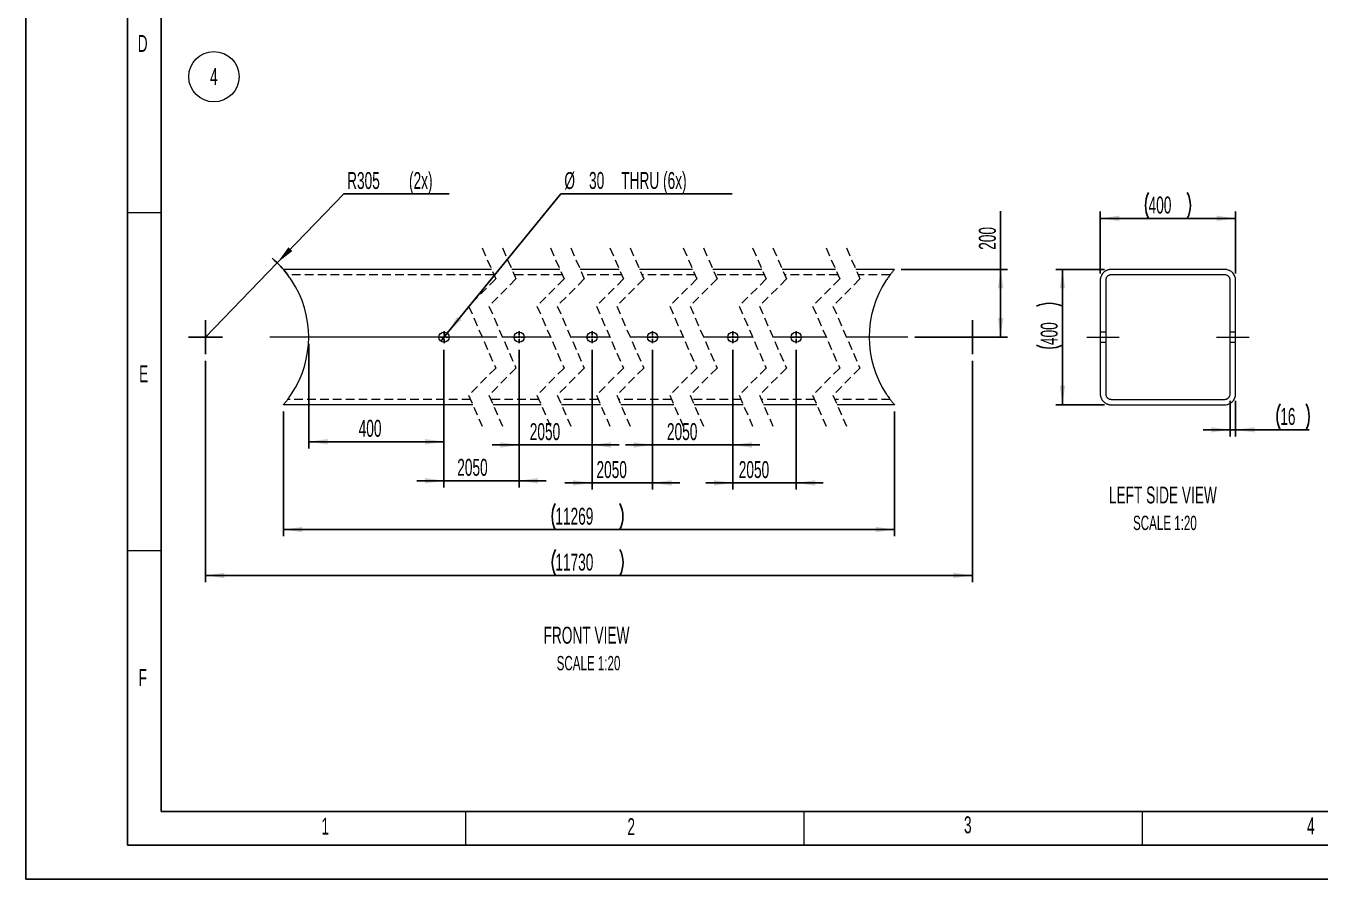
# Paper-space layout 'Sheet4' of a CAD drawing. Header units: millimetres. Extents: x 0 to 420, y 0 to 300.
# Drawn here: x 0 to 191.3, y 0 to 126.1 of the extents above; entities that cross this region are included whole.
import ezdxf

# ---------------------------------------------------------------- set-up
doc = ezdxf.new("R2010")
doc.units = ezdxf.units.MM
doc.linetypes.add('CENTERX2', pattern=[20.32, 12.7, -2.54, 2.54, -2.54])
doc.linetypes.add('HIDDEN', pattern=[1.905, 1.27, -0.635])
doc.layers.add('BORDER', color=7, linetype='Continuous')
doc.layers.add('DIMS', color=7, linetype='Continuous')
doc.styles.add('SLDTEXTSTYLE0', font='TXT', dxfattribs={"width": 0.605})
doc.dimstyles.new('SLDDIMSTYLE16', dxfattribs={"dimtxt": 2.5, "dimasz": 2.8, "dimexe": 0, "dimexo": 0.0625, "dimtad": 0, "dimtih": 1, "dimtoh": 1, "dimdec": 0, "dimlfac": 20, "dimrnd": 1e-09, "dimzin": 12, "dimdsep": 46, "dimtxsty": 'SLDTEXTSTYLE0', "dimblk1": 'NONE', "dimsah": 1, "dimcen": 0, "dimadec": 0, "dimazin": 3, "dimtfac": 1, "dimtdec": 0, "dimtmove": 0, "dimatfit": 3, "dimldrblk": 'NONE', "dimfxl": 1, "dimfrac": 2, "dimtolj": 1, "dimtzin": 12, "dimarcsym": 0})
doc.dimstyles.new('SLDDIMSTYLE17', dxfattribs={"dimtxt": 2.5, "dimasz": 2.8, "dimexe": 0, "dimexo": 0.0625, "dimtad": 0, "dimtih": 1, "dimtoh": 1, "dimdec": 0, "dimlfac": 20, "dimrnd": 1e-09, "dimzin": 12, "dimdsep": 46, "dimtxsty": 'SLDTEXTSTYLE0', "dimsah": 1, "dimcen": 0, "dimadec": 0, "dimazin": 3, "dimtfac": 1, "dimtdec": 0, "dimtofl": 0, "dimtmove": 0, "dimatfit": 3, "dimfxl": 1, "dimfrac": 2, "dimtolj": 1, "dimtzin": 12, "dimarcsym": 0})
doc.dimstyles.new('SLDDIMSTYLE6', dxfattribs={"dimtxt": 2.5, "dimasz": 2.8, "dimexe": 0, "dimexo": 0.0625, "dimtad": 1, "dimdec": 0, "dimlfac": 20, "dimrnd": 1e-09, "dimzin": 12, "dimdsep": 46, "dimtxsty": 'SLDTEXTSTYLE0', "dimsah": 1, "dimcen": 0.09, "dimadec": 0, "dimazin": 3, "dimtfac": 1, "dimtdec": 0, "dimtofl": 0, "dimtmove": 0, "dimatfit": 3, "dimfxl": 1, "dimfrac": 2, "dimtolj": 1, "dimtzin": 12, "dimarcsym": 0})
doc.dimstyles.new('SLDDIMSTYLE7', dxfattribs={"dimtxt": 2.5, "dimasz": 2.8, "dimexe": 0, "dimexo": 0.0625, "dimtad": 1, "dimdec": 0, "dimlfac": 20, "dimrnd": 1e-09, "dimzin": 12, "dimdsep": 46, "dimtxsty": 'SLDTEXTSTYLE0', "dimsah": 1, "dimcen": 0.09, "dimadec": 0, "dimazin": 3, "dimtfac": 1, "dimtdec": 0, "dimtmove": 0, "dimatfit": 0, "dimfxl": 1, "dimfrac": 2, "dimtolj": 1, "dimtzin": 12, "dimarcsym": 0})

# ---------------------------------------------------------------- blocks, each defined once
blk = doc.blocks.new('_D_116')
at = {"layer": 'DIMS', "transparency": 16777216}
for p, q in [((41.8, 79.11), (41.8, 63.65)), ((61.8, 78.23), (61.8, 63.65)), ((41.8, 64.65), (61.8, 64.65))]:
    blk.add_line(p, q, dxfattribs=at)
for points in [[(41.8, 64.65), (44.6, 64.25), (44.6, 65.05)], [(61.8, 64.65), (59, 65.05), (59, 64.25)]]:
    blk.add_solid(points, dxfattribs=at)
at = {"layer": 'DIMS', "transparency": 16777216, "insert": (49.19, 67.88), "char_height": 2.5, "attachment_point": 1, "style": 'SLDTEXTSTYLE0'}
blk.add_mtext('400', dxfattribs=at)
blk = doc.blocks.new('_D_117')
at = {"layer": 'DIMS', "transparency": 16777216}
for p, q in [((62.28, 80.69), (79.09, 101.28)), ((79.09, 101.28), (104.42, 101.28)), ((61.33, 79.53), (62.28, 80.69))]:
    blk.add_line(p, q, dxfattribs=at)
blk.add_solid([(62.28, 80.69), (64.36, 82.61), (63.74, 83.11)], dxfattribs=at)
at = {"layer": 'DIMS', "transparency": 16777216, "char_height": 2.5, "attachment_point": 1, "style": 'SLDTEXTSTYLE0'}
for s, insert in [('%%c', (79.59, 104.5)), ('30', (83.24, 104.51)), ('THRU (6x)', (88, 104.51))]:
    blk.add_mtext(s, dxfattribs=dict(at, insert=insert))
blk = doc.blocks.new('_None')
blk = doc.blocks.new('_D_118')
at = {"layer": 'DIMS', "transparency": 16777216}
for p, q in [((37.14, 91.08), (46.98, 101.28)), ((46.98, 101.28), (62.56, 101.28)), ((26.55, 80.11), (37.14, 91.08))]:
    blk.add_line(p, q, dxfattribs=at)
blk.add_arc((26.55, 80.11), 15.25, 37.175, 49.7686, dxfattribs=at)
blk.add_solid([(37.14, 91.08), (39.38, 92.82), (38.8, 93.38)], dxfattribs=at)
at = {"layer": 'DIMS', "transparency": 16777216, "char_height": 2.5, "attachment_point": 1, "style": 'SLDTEXTSTYLE0'}
for s, insert in [('R305', (47.48, 104.5)), ('(2x)', (56.63, 104.5))]:
    blk.add_mtext(s, dxfattribs=dict(at, insert=insert))
blk = doc.blocks.new('_D_119')
at = {"layer": 'DIMS', "transparency": 16777216}
for p, q in [((61.8, 78.23), (61.8, 57.88)), ((72.91, 78.23), (72.91, 57.88)), ((61.8, 58.88), (57.8, 58.88)), ((61.8, 58.88), (72.91, 58.88)), ((72.91, 58.88), (76.91, 58.88))]:
    blk.add_line(p, q, dxfattribs=at)
for points in [[(61.8, 58.88), (59, 59.28), (59, 58.48)], [(72.91, 58.88), (75.71, 58.48), (75.71, 59.28)]]:
    blk.add_solid(points, dxfattribs=at)
at = {"layer": 'DIMS', "transparency": 16777216, "insert": (63.76, 62.11), "char_height": 2.5, "attachment_point": 1, "style": 'SLDTEXTSTYLE0'}
blk.add_mtext('2050', dxfattribs=at)
blk = doc.blocks.new('_D_120')
at = {"layer": 'DIMS', "transparency": 16777216}
for p, q in [((26.55, 76.61), (26.55, 43.88)), ((139.9, 76.61), (139.9, 43.88)), ((26.55, 44.88), (139.9, 44.88))]:
    blk.add_line(p, q, dxfattribs=at)
for centre, start, end in [((82.1, 46.79), 153.4349, 206.5651), ((83.98, 46.79), 333.4349, 26.5651)]:
    blk.add_arc(centre, 4.29, start, end, dxfattribs=at)
for points in [[(26.55, 44.88), (29.35, 44.48), (29.35, 45.28)], [(139.9, 44.88), (137.1, 45.28), (137.1, 44.48)]]:
    blk.add_solid(points, dxfattribs=at)
at = {"layer": 'DIMS', "transparency": 16777216, "insert": (78.26, 48.1), "char_height": 2.5, "attachment_point": 1, "style": 'SLDTEXTSTYLE0'}
blk.add_mtext('11730', dxfattribs=at)
blk = doc.blocks.new('_D_121')
at = {"layer": 'DIMS', "transparency": 16777216}
for p, q in [((144.08, 90.11), (144.08, 98.74)), ((129.39, 90.11), (145.08, 90.11)), ((144.08, 90.11), (144.08, 80.11)), ((131.39, 80.11), (145.08, 80.11))]:
    blk.add_line(p, q, dxfattribs=at)
for points in [[(144.08, 90.11), (143.68, 87.31), (144.48, 87.31)], [(144.08, 80.11), (144.48, 82.91), (143.68, 82.91)]]:
    blk.add_solid(points, dxfattribs=at)
at = {"layer": 'DIMS', "transparency": 16777216, "insert": (140.86, 93.01), "char_height": 2.5, "attachment_point": 1, "rotation": 90, "style": 'SLDTEXTSTYLE0'}
blk.add_mtext('200', dxfattribs=at)
blk = doc.blocks.new('_D_122')
at = {"layer": 'DIMS', "transparency": 16777216}
for p, q in [((38.07, 69.11), (38.07, 50.67)), ((128.39, 69.11), (128.39, 50.67)), ((128.39, 51.67), (38.07, 51.67))]:
    blk.add_line(p, q, dxfattribs=at)
for centre, start, end in [((82.09, 53.59), 153.4349, 206.5651), ((83.97, 53.59), 333.4349, 26.5651)]:
    blk.add_arc(centre, 4.29, start, end, dxfattribs=at)
for points in [[(38.07, 51.67), (40.87, 51.27), (40.87, 52.07)], [(128.39, 51.67), (125.59, 52.07), (125.59, 51.27)]]:
    blk.add_solid(points, dxfattribs=at)
at = {"layer": 'DIMS', "transparency": 16777216, "insert": (78.26, 54.89), "char_height": 2.5, "attachment_point": 1, "style": 'SLDTEXTSTYLE0'}
blk.add_mtext('11269', dxfattribs=at)
blk = doc.blocks.new('_D_123')
at = {"layer": 'DIMS', "transparency": 16777216}
for p, q in [((72.91, 78.23), (72.91, 63.17)), ((83.68, 78.23), (83.68, 63.17)), ((72.91, 64.17), (68.91, 64.17)), ((72.91, 64.17), (83.68, 64.17)), ((83.68, 64.17), (87.68, 64.17))]:
    blk.add_line(p, q, dxfattribs=at)
for points in [[(72.91, 64.17), (70.11, 64.57), (70.11, 63.77)], [(83.68, 64.17), (86.48, 63.77), (86.48, 64.57)]]:
    blk.add_solid(points, dxfattribs=at)
at = {"layer": 'DIMS', "transparency": 16777216, "insert": (74.48, 67.39), "char_height": 2.5, "attachment_point": 1, "style": 'SLDTEXTSTYLE0'}
blk.add_mtext('2050', dxfattribs=at)
blk = doc.blocks.new('_D_124')
at = {"layer": 'DIMS', "transparency": 16777216}
for p, q in [((83.68, 78.23), (83.68, 57.56)), ((92.64, 78.23), (92.64, 57.56)), ((83.68, 58.56), (79.68, 58.56)), ((83.68, 58.56), (92.64, 58.56)), ((92.64, 58.56), (96.64, 58.56))]:
    blk.add_line(p, q, dxfattribs=at)
for points in [[(83.68, 58.56), (80.88, 58.96), (80.88, 58.16)], [(92.64, 58.56), (95.44, 58.16), (95.44, 58.96)]]:
    blk.add_solid(points, dxfattribs=at)
at = {"layer": 'DIMS', "transparency": 16777216, "insert": (84.34, 61.78), "char_height": 2.5, "attachment_point": 1, "style": 'SLDTEXTSTYLE0'}
blk.add_mtext('2050', dxfattribs=at)
blk = doc.blocks.new('_D_125')
at = {"layer": 'DIMS', "transparency": 16777216}
for p, q in [((92.64, 78.23), (92.64, 63.17)), ((104.51, 78.23), (104.51, 63.17)), ((92.64, 64.17), (88.64, 64.17)), ((92.64, 64.17), (104.51, 64.17)), ((104.51, 64.17), (108.51, 64.17))]:
    blk.add_line(p, q, dxfattribs=at)
for points in [[(92.64, 64.17), (89.84, 64.57), (89.84, 63.77)], [(104.51, 64.17), (107.31, 63.77), (107.31, 64.57)]]:
    blk.add_solid(points, dxfattribs=at)
at = {"layer": 'DIMS', "transparency": 16777216, "insert": (94.76, 67.39), "char_height": 2.5, "attachment_point": 1, "style": 'SLDTEXTSTYLE0'}
blk.add_mtext('2050', dxfattribs=at)
blk = doc.blocks.new('_D_126')
at = {"layer": 'DIMS', "transparency": 16777216}
for p, q in [((104.51, 78.23), (104.51, 57.56)), ((113.87, 78.23), (113.87, 57.56)), ((104.51, 58.56), (100.51, 58.56)), ((104.51, 58.56), (113.87, 58.56)), ((113.87, 58.56), (117.87, 58.56))]:
    blk.add_line(p, q, dxfattribs=at)
for points in [[(104.51, 58.56), (101.71, 58.96), (101.71, 58.16)], [(113.87, 58.56), (116.67, 58.16), (116.67, 58.96)]]:
    blk.add_solid(points, dxfattribs=at)
at = {"layer": 'DIMS', "transparency": 16777216, "insert": (105.37, 61.78), "char_height": 2.5, "attachment_point": 1, "style": 'SLDTEXTSTYLE0'}
blk.add_mtext('2050', dxfattribs=at)
blk = doc.blocks.new('SW_NOTE_0_291')
at = {"color": 0, "linetype": 'Continuous', "lineweight": 0}
blk.add_circle((0.95, 1.94), 3.72, dxfattribs=at)
at = {"color": 0, "linetype": 'Continuous', "lineweight": 0, "insert": (0.94, 3.22), "char_height": 2.5, "attachment_point": 2, "style": 'SLDTEXTSTYLE0'}
blk.add_mtext('4', dxfattribs=at)
blk = doc.blocks.new('SW_CENTERMARKSYMBOL_42')
at = {"layer": 'DIMS', "color": 0}
for p, q in [((-0.25, 0), (-0.88, 0)), ((0, 0), (-0.13, 0)), ((0, 0.25), (0, 0.87)), ((0, 0), (0, 0.12)), ((0, 0), (0, -0.13)), ((0, 0), (0.12, 0)), ((0.25, 0), (0.87, 0)), ((0, -0.25), (0, -0.88))]:
    blk.add_line(p, q, dxfattribs=at)
blk = doc.blocks.new('SW_CENTERMARKSYMBOL_43')
at = {"layer": 'DIMS', "color": 0}
for p, q in [((-0.25, 0), (-0.88, 0)), ((0, 0), (-0.13, 0)), ((0, 0.25), (0, 0.87)), ((0, 0), (0, 0.12)), ((0, 0), (0, -0.13)), ((0, 0), (0.12, 0)), ((0.25, 0), (0.87, 0)), ((0, -0.25), (0, -0.88))]:
    blk.add_line(p, q, dxfattribs=at)
blk = doc.blocks.new('SW_CENTERMARKSYMBOL_44')
at = {"layer": 'DIMS', "color": 0}
for p, q in [((-0.25, 0), (-0.88, 0)), ((0, 0), (-0.13, 0)), ((0, 0.25), (0, 0.87)), ((0, 0), (0, 0.12)), ((0, 0), (0, -0.13)), ((0, 0), (0.12, 0)), ((0.25, 0), (0.87, 0)), ((0, -0.25), (0, -0.88))]:
    blk.add_line(p, q, dxfattribs=at)
blk = doc.blocks.new('SW_CENTERMARKSYMBOL_45')
at = {"layer": 'DIMS', "color": 0}
for p, q in [((-0.25, 0), (-0.88, 0)), ((0, 0), (-0.13, 0)), ((0, 0.25), (0, 0.87)), ((0, 0), (0, 0.12)), ((0, 0), (0, -0.13)), ((0, 0), (0.12, 0)), ((0.25, 0), (0.87, 0)), ((0, -0.25), (0, -0.88))]:
    blk.add_line(p, q, dxfattribs=at)
blk = doc.blocks.new('SW_CENTERMARKSYMBOL_46')
at = {"layer": 'DIMS', "color": 0}
for p, q in [((-0.25, 0), (-0.88, 0)), ((0, 0), (-0.12, 0)), ((0, 0.25), (0, 0.88)), ((0, 0), (0, 0.12)), ((0, 0), (0, -0.12)), ((0, 0), (0.12, 0)), ((0.25, 0), (0.88, 0)), ((0, -0.25), (0, -0.88))]:
    blk.add_line(p, q, dxfattribs=at)
blk = doc.blocks.new('SW_CENTERMARKSYMBOL_47')
at = {"layer": 'DIMS', "color": 0}
for p, q in [((-0.25, 0), (-0.88, 0)), ((0, 0), (-0.13, 0)), ((0, 0.25), (0, 0.87)), ((0, 0), (0, 0.12)), ((0, 0), (0, -0.13)), ((0, 0), (0.12, 0)), ((0.25, 0), (0.87, 0)), ((0, -0.25), (0, -0.88))]:
    blk.add_line(p, q, dxfattribs=at)
blk = doc.blocks.new('SW_CENTERMARKSYMBOL_48')
at = {"layer": 'DIMS', "color": 0}
for q in [(0, 2.5), (-2.5, 0), (0, -2.5), (2.5, 0)]:
    blk.add_line((0, 0), q, dxfattribs=at)
blk = doc.blocks.new('SW_CENTERMARKSYMBOL_49')
at = {"layer": 'DIMS', "color": 0}
for q in [(0, 2.5), (-2.5, 0), (0, -2.5), (2.5, 0)]:
    blk.add_line((0, 0), q, dxfattribs=at)
blk = doc.blocks.new('_D_127')
at = {"layer": 'DIMS', "transparency": 16777216}
for p, q in [((158.81, 89.51), (158.81, 98.66)), ((158.81, 97.66), (178.81, 97.66)), ((178.81, 89.51), (178.81, 98.66))]:
    blk.add_line(p, q, dxfattribs=at)
for centre, start, end in [((169.78, 99.57), 153.4349, 206.5651), ((167.84, 99.57), 333.4349, 26.5651)]:
    blk.add_arc(centre, 4.29, start, end, dxfattribs=at)
for points in [[(158.81, 97.66), (161.61, 97.26), (161.61, 98.06)], [(178.81, 97.66), (176.01, 98.06), (176.01, 97.26)]]:
    blk.add_solid(points, dxfattribs=at)
at = {"layer": 'DIMS', "transparency": 16777216, "insert": (165.95, 100.88), "char_height": 2.5, "attachment_point": 1, "style": 'SLDTEXTSTYLE0'}
blk.add_mtext('400', dxfattribs=at)
blk = doc.blocks.new('_D_128')
at = {"layer": 'DIMS', "transparency": 16777216}
for p, q in [((159.41, 90.11), (152.22, 90.11)), ((153.22, 70.11), (153.22, 90.11)), ((159.41, 70.11), (152.22, 70.11))]:
    blk.add_line(p, q, dxfattribs=at)
for centre, start, end in [((151.3, 80.82), 63.4349, 116.5651), ((151.3, 82.77), 243.4349, 296.5651)]:
    blk.add_arc(centre, 4.29, start, end, dxfattribs=at)
for points in [[(153.22, 90.11), (152.82, 87.31), (153.62, 87.31)], [(153.22, 70.11), (153.62, 72.91), (152.82, 72.91)]]:
    blk.add_solid(points, dxfattribs=at)
at = {"layer": 'DIMS', "transparency": 16777216, "insert": (150, 78.93), "char_height": 2.5, "attachment_point": 1, "rotation": 90, "style": 'SLDTEXTSTYLE0'}
blk.add_mtext('400', dxfattribs=at)
blk = doc.blocks.new('_D_129')
at = {"layer": 'DIMS', "transparency": 16777216}
for p, q in [((178.01, 70.71), (178.01, 65.41)), ((178.81, 70.71), (178.81, 65.41)), ((178.01, 66.41), (174.01, 66.41)), ((178.01, 66.41), (178.81, 66.41)), ((178.81, 66.41), (189.68, 66.41))]:
    blk.add_line(p, q, dxfattribs=at)
for centre, start, end in [((189.24, 68.33), 153.4349, 206.5651), ((185.39, 68.33), 333.4349, 26.5651)]:
    blk.add_arc(centre, 4.29, start, end, dxfattribs=at)
for points in [[(178.01, 66.41), (175.21, 66.81), (175.21, 66.01)], [(178.81, 66.41), (181.61, 66.01), (181.61, 66.81)]]:
    blk.add_solid(points, dxfattribs=at)
at = {"layer": 'DIMS', "transparency": 16777216, "insert": (185.41, 69.63), "char_height": 2.5, "attachment_point": 1, "style": 'SLDTEXTSTYLE0'}
blk.add_mtext('16', dxfattribs=at)

psp = doc.layouts.new('Sheet4')

# ---------------------------------------------------------------- linework, layer by layer
at = {"color": 7, "linetype": 'HIDDEN', "lineweight": 18}
for p, q in [((67.4433664, 93.2849507), (69.4433664, 88.6974507)), ((70.4433664, 93.2849507), (72.4433664, 88.6974507)), ((77.540618, 93.2849507), (79.540618, 88.6974507)), ((80.540618, 93.2849507), (82.540618, 88.6974507)), ((86.3256975, 93.2849507), (88.3256975, 88.6974507)), ((89.3256975, 93.2849507), (91.3256975, 88.6974507)), ((97.1662779, 93.2849507), (99.1662779, 88.6974507)), ((100.1662779, 93.2849507), (102.1662779, 88.6974507)), ((107.4209651, 93.2849507), (109.4209651, 88.6974507)), ((110.4209651, 93.2849507), (112.4209651, 88.6974507)), ((118.2889401, 93.2849507), (120.2889401, 88.6974507)), ((121.2889401, 93.2849507), (123.2889401, 88.6974507)), ((69.1763405, 89.3099507), (38.715959, 89.3099507)), ((69.4433664, 88.6974507), (65.4433664, 84.6974507)), ((72.4433664, 88.6974507), (68.4433664, 84.6974507)), ((79.2735841, 89.3099507), (72.1763398, 89.3099507)), ((79.540618, 88.6974507), (75.540618, 84.6974507)), ((82.540618, 88.6974507), (78.540618, 84.6974507)), ((88.0586662, 89.3099507), (82.2735883, 89.3099507)), ((88.3256975, 88.6974507), (84.3256975, 84.6974507)), ((91.3256975, 88.6974507), (87.3256975, 84.6974507)), ((98.8992454, 89.3099507), (91.0586686, 89.3099507)), ((99.1662779, 88.6974507), (95.1662779, 84.6974507)), ((102.1662779, 88.6974507), (98.1662779, 84.6974507)), ((109.1539305, 89.3099507), (101.8992466, 89.3099507)), ((109.4209651, 88.6974507), (105.4209651, 84.6974507)), ((112.4209651, 88.6974507), (108.4209651, 84.6974507)), ((120.0219138, 89.3099507), (112.1539338, 89.3099507)), ((120.2889401, 88.6974507), (116.2889401, 84.6974507)), ((123.2889401, 88.6974507), (119.2889401, 84.6974507)), ((127.7384711, 89.3099507), (123.0219079, 89.3099507)), ((65.4433664, 84.6974507), (69.4433664, 75.5224507)), ((68.4433664, 84.6974507), (72.4433664, 75.5224507)), ((75.540618, 84.6974507), (79.540618, 75.5224507)), ((78.540618, 84.6974507), (82.540618, 75.5224507)), ((84.3256975, 84.6974507), (88.3256975, 75.5224507)), ((87.3256975, 84.6974507), (91.3256975, 75.5224507)), ((95.1662779, 84.6974507), (99.1662779, 75.5224507)), ((98.1662779, 84.6974507), (102.1662779, 75.5224507)), ((105.4209651, 84.6974507), (109.4209651, 75.5224507)), ((108.4209651, 84.6974507), (112.4209651, 75.5224507)), ((116.2889401, 84.6974507), (120.2889401, 75.5224507)), ((119.2889401, 84.6974507), (123.2889401, 75.5224507)), ((159.6102121, 80.8599507), (158.8102121, 80.8599507)), ((178.8102121, 80.8599507), (178.0102121, 80.8599507)), ((158.8102121, 79.3599507), (159.6102121, 79.3599507)), ((178.0102121, 79.3599507), (178.8102121, 79.3599507)), ((69.4433664, 75.5224507), (65.4433664, 71.5224507)), ((72.4433664, 75.5224507), (68.4433664, 71.5224507)), ((79.540618, 75.5224507), (75.540618, 71.5224507)), ((82.540618, 75.5224507), (78.540618, 71.5224507)), ((88.3256975, 75.5224507), (84.3256975, 71.5224507)), ((91.3256975, 75.5224507), (87.3256975, 71.5224507)), ((99.1662779, 75.5224507), (95.1662779, 71.5224507)), ((102.1662779, 75.5224507), (98.1662779, 71.5224507)), ((109.4209651, 75.5224507), (105.4209651, 71.5224507)), ((112.4209651, 75.5224507), (108.4209651, 71.5224507)), ((120.2889401, 75.5224507), (116.2889401, 71.5224507)), ((123.2889401, 75.5224507), (119.2889401, 71.5224507)), ((65.710402, 70.9099507), (38.715959, 70.9099507)), ((65.4433664, 71.5224507), (67.4433664, 66.9349507)), ((68.4433664, 71.5224507), (70.4433664, 66.9349507)), ((75.8076455, 70.9099507), (68.7104013, 70.9099507)), ((75.540618, 71.5224507), (77.540618, 66.9349507)), ((78.540618, 71.5224507), (80.540618, 66.9349507)), ((84.5927276, 70.9099507), (78.8076498, 70.9099507)), ((84.3256975, 71.5224507), (86.3256975, 66.9349507)), ((87.3256975, 71.5224507), (89.3256975, 66.9349507)), ((95.4333068, 70.9099507), (87.5927271, 70.9099507)), ((95.1662779, 71.5224507), (97.1662779, 66.9349507)), ((98.1662779, 71.5224507), (100.1662779, 66.9349507)), ((105.687992, 70.9099507), (98.433308, 70.9099507)), ((105.4209651, 71.5224507), (107.4209651, 66.9349507)), ((108.4209651, 71.5224507), (110.4209651, 66.9349507)), ((116.5559752, 70.9099507), (108.6879952, 70.9099507)), ((116.2889401, 71.5224507), (118.2889401, 66.9349507)), ((119.2889401, 71.5224507), (121.2889401, 66.9349507)), ((127.7384711, 70.9099507), (119.5559693, 70.9099507))]:
    psp.add_line(p, q, dxfattribs=at)
at = {"color": 7, "linetype": 'Continuous', "lineweight": 18}
for p, q in [((68.827558, 90.1099508), (38.0671982, 90.1099508)), ((78.9248135, 90.1099508), (71.8275573, 90.1099508)), ((87.7098926, 90.1099508), (81.9248118, 90.1099508)), ((98.5504748, 90.1099508), (90.709895, 90.1099508)), ((108.8051599, 90.1099508), (101.5504759, 90.1099508)), ((119.6731313, 90.1099508), (111.8051513, 90.1099508)), ((128.3872319, 90.1099508), (122.6731254, 90.1099508)), ((177.2102121, 90.1099507), (160.4102121, 90.1099507)), ((158.8102121, 88.5099507), (158.8102121, 71.7099507)), ((159.6102121, 88.5099507), (159.6102121, 71.7099507)), ((177.2102121, 89.3099507), (160.4102121, 89.3099507)), ((178.0102121, 71.7099507), (178.0102121, 88.5099507)), ((178.8102121, 71.7099507), (178.8102121, 88.5099507)), ((160.4102121, 70.9099507), (177.2102121, 70.9099507)), ((66.0591607, 70.1099505), (38.0671982, 70.1099505)), ((76.1564161, 70.1099505), (69.0591719, 70.1099505)), ((84.9415042, 70.1099505), (79.1564204, 70.1099505)), ((95.7820834, 70.1099505), (87.9415007, 70.1099505)), ((106.0367745, 70.1099505), (98.7820786, 70.1099505)), ((116.9047339, 70.1099505), (109.0367778, 70.1099505)), ((128.3872319, 70.1099505), (119.9047519, 70.1099505)), ((160.4102121, 70.1099507), (177.2102121, 70.1099507))]:
    psp.add_line(p, q, dxfattribs=at)
for centre, radius in [((61.8036089, 80.1099534), 0.7500004), ((72.914441, 80.1099503), 0.7499999), ((83.6826471, 80.1099503), 0.7499999), ((92.6432603, 80.1099508), 0.7499998), ((104.5082183, 80.1099503), 0.7499999), ((113.8695039, 80.1099534), 0.7500004)]:
    psp.add_circle(centre, radius, dxfattribs=at)
for centre, start, end in [((26.5536836, 80.1099507), 326.576585318, 33.423414682), ((139.9007465, 80.1099507), 146.576585318, 213.423414682)]:
    psp.add_arc(centre, 15.2499391, start, end, dxfattribs=at)
for points, knots in [([(39.2816309, 88.5099506), (39.2175612, 88.6056629), (39.0893894, 88.7971359), (38.8864359, 89.0822662), (38.7115636, 89.3171071), (38.569552, 89.5008427), (38.4567131, 89.6436126), (38.3408442, 89.7865148), (38.2343583, 89.9145606), (38.1542024, 90.0090399), (38.1056755, 90.0655226), (38.0789322, 90.0964528), (38.0695989, 90.1071892), (38.0671982, 90.1099508)], [0, 0, 0, 0, 0.1718885953, 0.3438637328, 0.522267812, 0.6088392191, 0.6904321721, 0.7938551327, 0.8834027657, 0.9389760035, 0.9787683696, 0.9945387782, 1, 1, 1, 1]), ([(128.3872319, 90.1099508), (128.3855232, 90.1079802), (128.3751676, 90.0960371), (128.3488997, 90.065717), (128.3019003, 90.0109756), (128.2353166, 89.9325577), (128.1367297, 89.8145802), (128.0054945, 89.6537755), (127.8448461, 89.4502447), (127.6708255, 89.2214937), (127.498742, 88.9856617), (127.330853, 88.7466227), (127.2260094, 88.5896283), (127.1727992, 88.5099506)], [0, 0, 0, 0, 0.0038927113, 0.0235917775, 0.0598711605, 0.1115715018, 0.1771222214, 0.2893270891, 0.4213303016, 0.5640831516, 0.7182586197, 0.8570107106, 1, 1, 1, 1]), ([(160.4102121, 90.1099507), (160.3807933, 90.1099507), (160.3512927, 90.10914), (160.2921242, 90.1058621), (160.2623436, 90.1033779), (160.1741262, 90.0935432), (160.1165041, 90.0838281), (160.0034761, 90.0584727), (159.9480709, 90.0428308), (159.8665671, 90.0150334), (159.8397599, 90.0050705), (159.7873114, 89.9839906), (159.7615953, 89.9728486), (159.6858923, 89.9376961), (159.6373459, 89.9119647), (159.5438101, 89.8561724), (159.4986516, 89.8259595), (159.3707337, 89.7309222), (159.2946379, 89.6613819), (159.1922305, 89.5487461), (159.160074, 89.5097989), (159.1147249, 89.4492847), (159.1001157, 89.4287931), (159.0720729, 89.3874514), (159.0586101, 89.3665627), (158.9940026, 89.2610482), (158.9508984, 89.1732334), (158.9072449, 89.05921), (158.8990304, 89.036191), (158.88364, 88.9897181), (158.8764554, 88.9662273), (158.8566141, 88.8955997), (158.8456177, 88.8481839), (158.8191723, 88.7049436), (158.8102121, 88.6081304), (158.8102121, 88.5099507)], [0, 0, 0, 0, 0.03125, 0.03125, 0.0625, 0.0625, 0.125, 0.125, 0.1875, 0.1875, 0.21875, 0.21875, 0.25, 0.25, 0.3125, 0.3125, 0.375, 0.375, 0.5, 0.5, 0.5625, 0.5625, 0.59375, 0.59375, 0.625, 0.625, 0.75, 0.75, 0.78125, 0.78125, 0.8125, 0.8125, 0.875, 0.875, 1, 1, 1, 1]), ([(178.8102121, 88.5099507), (178.8102121, 88.6091389), (178.8010713, 88.7064198), (178.7656257, 88.8974061), (178.7392905, 88.9911932), (178.6688292, 89.1748652), (178.625544, 89.2626119), (178.5227623, 89.4302089), (178.4632899, 89.5100668), (178.3602641, 89.6234989), (178.3234855, 89.6603106), (178.246419, 89.7301887), (178.2059777, 89.7634448), (178.1210363, 89.8264596), (178.076538, 89.8562199), (178.0064335, 89.8980327), (177.9825043, 89.9114979), (177.9334484, 89.9374306), (177.908399, 89.9498522), (177.781597, 90.0086235), (177.6742425, 90.045658), (177.5313613, 90.0776627), (177.5023291, 90.0833329), (177.4443433, 90.0930004), (177.4152693, 90.0970272), (177.3278048, 90.1067016), (177.2691726, 90.1099507), (177.2102121, 90.1099507)], [0, 0, 0, 0, 0.125, 0.125, 0.25, 0.25, 0.375, 0.375, 0.5, 0.5, 0.5625, 0.5625, 0.625, 0.625, 0.6875, 0.6875, 0.71875, 0.71875, 0.75, 0.75, 0.875, 0.875, 0.90625, 0.90625, 0.9375, 0.9375, 1, 1, 1, 1]), ([(160.4102121, 89.3099507), (160.381216, 89.3099507), (160.3520949, 89.3083762), (160.2937611, 89.3019735), (160.2651906, 89.2972194), (160.2091623, 89.284807), (160.1817048, 89.2771478), (160.1278659, 89.2590085), (160.1013994, 89.2484707), (160.0254145, 89.2135409), (159.9786404, 89.1857046), (159.8920026, 89.1217974), (159.8533212, 89.0865867), (159.7841724, 89.010661), (159.7535542, 88.9696038), (159.7016125, 88.8846069), (159.6800284, 88.8404506), (159.6538827, 88.7718007), (159.6461928, 88.7484227), (159.6330888, 88.7014547), (159.6276535, 88.6778353), (159.6146016, 88.606576), (159.6102121, 88.558537), (159.6102121, 88.5099507)], [0, 0, 0, 0, 0.0625, 0.0625, 0.125, 0.125, 0.1875, 0.1875, 0.25, 0.25, 0.375, 0.375, 0.5, 0.5, 0.625, 0.625, 0.75, 0.75, 0.8125, 0.8125, 0.875, 0.875, 1, 1, 1, 1]), ([(178.0102121, 88.5099507), (178.0102121, 88.5588699), (178.0057632, 88.6070603), (177.988306, 88.7020488), (177.9753006, 88.7488471), (177.9401665, 88.8410075), (177.9184827, 88.8851853), (177.8668447, 88.9696048), (177.8368914, 89.0098789), (177.7849056, 89.0670783), (177.7663052, 89.0856681), (177.7273408, 89.1209073), (177.7069073, 89.1376479), (177.6640443, 89.1693036), (177.6416155, 89.1842192), (177.5945929, 89.2120891), (177.5698282, 89.2251147), (177.4935423, 89.2601888), (177.439981, 89.2784338), (177.3692416, 89.2941188), (177.3548468, 89.2969029), (177.3260527, 89.3016538), (177.3116309, 89.3036291), (177.2682918, 89.3083688), (177.2393011, 89.3099507), (177.2102121, 89.3099507)], [0, 0, 0, 0, 0.125, 0.125, 0.25, 0.25, 0.375, 0.375, 0.5, 0.5, 0.5625, 0.5625, 0.625, 0.625, 0.6875, 0.6875, 0.75, 0.75, 0.875, 0.875, 0.90625, 0.90625, 0.9375, 0.9375, 1, 1, 1, 1]), ([(38.0671982, 70.1099505), (38.0718018, 70.1152476), (38.0896498, 70.1357844), (38.1282417, 70.1805993), (38.1892418, 70.2520025), (38.2816468, 70.3618517), (38.4039942, 70.5106527), (38.5547315, 70.6993653), (38.7185304, 70.911987), (38.898187, 71.1541541), (39.0881589, 71.4210958), (39.2166609, 71.6129502), (39.2816309, 71.7099508)], [0, 0, 0, 0, 0.010473914, 0.0406075075, 0.088265206, 0.1506318609, 0.254840292, 0.3757634481, 0.5110805373, 0.6553880083, 0.8257658505, 1, 1, 1, 1]), ([(127.1727992, 71.7099508), (127.2156538, 71.6456336), (127.3013717, 71.5169858), (127.4590497, 71.2898717), (127.6108609, 71.0797107), (127.7545936, 70.8880995), (127.8775488, 70.7281264), (128.0122711, 70.5577739), (128.1434436, 70.3971481), (128.2466909, 70.2737969), (128.3168226, 70.1914841), (128.3615611, 70.139533), (128.3818495, 70.1161531), (128.3872319, 70.1099505)], [0, 0, 0, 0, 0.1153434847, 0.2307109191, 0.4126143456, 0.5022318116, 0.5881860605, 0.713731952, 0.8263550271, 0.8976788357, 0.953800715, 0.9877436297, 1, 1, 1, 1]), ([(158.8102121, 71.7099507), (158.8102121, 71.6116436), (158.8191959, 71.5144783), (158.8414433, 71.3944182), (158.8464481, 71.3704762), (158.8575812, 71.3227322), (158.863708, 71.2989488), (158.8836234, 71.228373), (158.8989853, 71.1821654), (158.9512338, 71.0459954), (158.9942198, 70.9584665), (159.0716354, 70.8320822), (159.0996114, 70.7907767), (159.1602445, 70.7098826), (159.1924985, 70.6708358), (159.2951667, 70.5579879), (159.3714226, 70.4883859), (159.4994989, 70.3933537), (159.5447476, 70.3631244), (159.6383955, 70.307357), (159.6869316, 70.2816833), (159.7876712, 70.2349845), (159.839873, 70.2139571), (159.9212331, 70.1862314), (159.9489708, 70.177601), (160.0047413, 70.1619092), (160.0328235, 70.1548244), (160.1176643, 70.1358558), (160.1750153, 70.1262499), (160.2622707, 70.1165362), (160.2915611, 70.1140826), (160.350565, 70.1107899), (160.3803462, 70.1099507), (160.4102121, 70.1099507)], [0, 0, 0, 0, 0.125, 0.125, 0.15625, 0.15625, 0.1875, 0.1875, 0.25, 0.25, 0.375, 0.375, 0.4375, 0.4375, 0.5, 0.5, 0.625, 0.625, 0.6875, 0.6875, 0.75, 0.75, 0.8125, 0.8125, 0.84375, 0.84375, 0.875, 0.875, 0.9375, 0.9375, 0.96875, 0.96875, 1, 1, 1, 1]), ([(159.6102121, 71.7099507), (159.6102121, 71.6615374), (159.6145818, 71.6132216), (159.632251, 71.5171799), (159.6453445, 71.4705019), (159.6799231, 71.3797445), (159.7014014, 71.3356637), (159.7405195, 71.2716157), (159.7547393, 71.2506083), (159.7850709, 71.2101123), (159.8012402, 71.1905209), (159.8356612, 71.1526848), (159.8539122, 71.1344397), (159.8926427, 71.0993736), (159.913171, 71.0825153), (159.978143, 71.0345127), (160.0248525, 71.006681), (160.0879595, 70.977594), (160.1008195, 70.9720649), (160.1270409, 70.9616103), (160.1404508, 70.9566692), (160.1810523, 70.9429421), (160.208592, 70.9352422), (160.2646324, 70.9227846), (160.2931329, 70.9180264), (160.351146, 70.9116006), (160.3807871, 70.9099507), (160.4102121, 70.9099507)], [0, 0, 0, 0, 0.125, 0.125, 0.25, 0.25, 0.375, 0.375, 0.4375, 0.4375, 0.5, 0.5, 0.5625, 0.5625, 0.625, 0.625, 0.75, 0.75, 0.78125, 0.78125, 0.8125, 0.8125, 0.875, 0.875, 0.9375, 0.9375, 1, 1, 1, 1]), ([(177.2102121, 70.1099507), (177.3297767, 70.1099507), (177.4460893, 70.1231758), (177.5877851, 70.1548681), (177.6159374, 70.1619742), (177.6718693, 70.1777246), (177.6994223, 70.1863074), (177.7805161, 70.2139508), (177.8326747, 70.2349492), (177.9335249, 70.2816973), (177.9822151, 70.3074489), (178.0763175, 70.3635253), (178.1210802, 70.3934715), (178.2485247, 70.4880263), (178.3247966, 70.5575162), (178.4277844, 70.6706631), (178.4602785, 70.7100206), (178.5205726, 70.7904501), (178.5484947, 70.8316335), (178.6259615, 70.9580075), (178.6692646, 71.0459995), (178.7395752, 71.2296238), (178.7658063, 71.3232625), (178.8011176, 71.5139385), (178.8102121, 71.6110181), (178.8102121, 71.7099507)], [0, 0, 0, 0, 0.125, 0.125, 0.15625, 0.15625, 0.1875, 0.1875, 0.25, 0.25, 0.3125, 0.3125, 0.375, 0.375, 0.5, 0.5, 0.5625, 0.5625, 0.625, 0.625, 0.75, 0.75, 0.875, 0.875, 1, 1, 1, 1]), ([(177.2102121, 70.9099507), (177.2691336, 70.9099507), (177.3265936, 70.9163783), (177.4107574, 70.9349623), (177.4386623, 70.942735), (177.4925855, 70.9609015), (177.5186409, 70.9712751), (177.5690788, 70.9944197), (177.5934606, 71.0071914), (177.6406234, 71.0350461), (177.6633489, 71.0501166), (177.7278771, 71.0976771), (177.7665831, 71.1327804), (177.8188405, 71.1901046), (177.8351533, 71.2098639), (177.8654634, 71.2502943), (177.8795058, 71.2710152), (177.9054754, 71.3134317), (177.9174023, 71.3351274), (177.9391856, 71.379484), (177.9490635, 71.4022189), (177.9752319, 71.4708993), (177.9882315, 71.5175492), (178.0013535, 71.5887961), (178.0046573, 71.6127582), (178.0090894, 71.6611181), (178.0102121, 71.6856053), (178.0102121, 71.7099507)], [0, 0, 0, 0, 0.125, 0.125, 0.1875, 0.1875, 0.25, 0.25, 0.3125, 0.3125, 0.375, 0.375, 0.5, 0.5, 0.5625, 0.5625, 0.625, 0.625, 0.6875, 0.6875, 0.75, 0.75, 0.875, 0.875, 0.9375, 0.9375, 1, 1, 1, 1])]:
    psp.add_open_spline(points, degree=3, knots=knots, dxfattribs=at)
at = {"layer": 'BORDER'}
for p, q in [((0, 0), (0, 297)), ((15, 292), (15, 5)), ((15, 5), (415.1433025, 5)), ((0, 0), (420, 0))]:
    psp.add_line(p, q, dxfattribs=at)
at = {"layer": 'BORDER', "lineweight": 25}
for q in [(20, 287), (410, 10)]:
    psp.add_line((20, 10), q, dxfattribs=at)
at = {"layer": 'BORDER', "lineweight": 18}
for p, q in [((20, 98.5), (15, 98.5)), ((20, 48.5), (15, 48.5))]:
    psp.add_line(p, q, dxfattribs=at)
at = {"layer": 'BORDER', "color": 7, "linetype": 'Continuous', "lineweight": 18}
for p, q in [((65, 10), (65, 5)), ((115, 10), (115, 5)), ((165, 10), (165, 5))]:
    psp.add_line(p, q, dxfattribs=at)
at = {"layer": 'DIMS', "linetype": 'CENTERX2', "lineweight": 18, "ltscale": 10}
for p, q in [((69.6251635, 80.1099507), (36.0672001, 80.1099507)), ((77.5406148, 80.1099507), (70.4433706, 80.1099507)), ((86.3256969, 80.1099507), (80.5406191, 80.1099507)), ((97.1662761, 80.1099507), (89.3256963, 80.1099507)), ((107.4209612, 80.1099507), (100.1662773, 80.1099507)), ((118.2889445, 80.1099507), (110.4209645, 80.1099507)), ((130.38723, 80.1099507), (121.2889386, 80.1099507)), ((156.8102121, 80.1099507), (161.6102121, 80.1099507)), ((176.0102121, 80.1099507), (180.8102121, 80.1099507))]:
    psp.add_line(p, q, dxfattribs=at)

# ---------------------------------------------------------------- block references
at = {"color": 7, "linetype": 'Continuous', "lineweight": 0}
psp.add_blockref('SW_NOTE_0_291', (26.8445547, 116.6557935), dxfattribs=at)
at = {"layer": 'DIMS'}
for name, p in [('SW_CENTERMARKSYMBOL_48', (26.5536313, 80.1099507)), ('SW_CENTERMARKSYMBOL_49', (139.9007989, 80.1099507)), ('SW_CENTERMARKSYMBOL_47', (61.8036274, 80.1099507)), ('SW_CENTERMARKSYMBOL_44', (72.914448, 80.1099507)), ('SW_CENTERMARKSYMBOL_43', (83.6826481, 80.1099507)), ('SW_CENTERMARKSYMBOL_46', (92.6432611, 80.1099507)), ('SW_CENTERMARKSYMBOL_45', (104.5082134, 80.1099507)), ('SW_CENTERMARKSYMBOL_42', (113.8695224, 80.1099507))]:
    psp.add_blockref(name, p, dxfattribs=at)

# ---------------------------------------------------------------- texts
at = {"layer": 'BORDER', "char_height": 2.5, "attachment_point": 1, "style": 'SLDTEXTSTYLE0'}
for s, insert in [('D', (16.5308475, 124.7519666)), ('E', (16.7288645, 75.9345648)), ('F', (16.6559348, 31.0386248)), ('1', (43.69651, 9.0722711)), ('2', (88.9128051, 9.0097985)), ('3', (138.6625393, 9.2753319)), ('4', (189.36634, 9.1182177))]:
    psp.add_mtext(s, dxfattribs=dict(at, insert=insert))
at = {"layer": 'DIMS', "attachment_point": 2, "style": 'SLDTEXTSTYLE0'}
for s, insert, char_height in [('LEFT SIDE VIEW', (168.0608267, 58.0233525), 2.5), ('SCALE 1:20', (168.3620402, 53.7069877), 2.11666667), ('FRONT VIEW', (82.8668331, 37.296371), 2.5), ('SCALE 1:20', (83.1689153, 32.9800062), 2.11666667)]:
    psp.add_mtext(s, dxfattribs=dict(at, insert=insert, char_height=char_height))

# ---------------------------------------------------------------- dimensions: what is measured, and where the dimension line sits
at = {"layer": 'DIMS'}
dim = psp.add_radius_dim(center=(26.5536198, 80.1099507), mpoint=(37.1439365, 91.0829946), text='<> (2x)', dimstyle='SLDDIMSTYLE17', dxfattribs=at)
dim.commit()
dim.dimension.update_dxf_attribs({"geometry": '_D_118', "text_midpoint": (55.0219486, 103.1968195), "dimtype": 164})
dim = psp.add_diameter_dim_2p(p1=(61.3291699, 79.5290916), p2=(62.2780697, 80.6908098), text='<> THRU (6x)', dimstyle='SLDDIMSTYLE16', dxfattribs=at)
dim.commit()
dim.dimension.update_dxf_attribs({"geometry": '_D_117', "text_midpoint": (92.0051979, 103.2002918), "dimtype": 163})
for base, p1, p2, angle, text, dimstyle, picture, middle in [((178.8102121, 97.6564078), (158.8102121, 88.5099507), (178.8102121, 88.5099507), 0, '(<>)', 'SLDDIMSTYLE6', '_D_127', (168.8102121, 97.6564078)), ((153.2225518, 90.1099507), (160.4102121, 70.1099507), (160.4102121, 90.1099507), 90, '(<>)', 'SLDDIMSTYLE6', '_D_128', (153.2225518, 81.7950906)), ((113.8695147, 58.5583462), (104.5082153, 79.2349507), (113.8695147, 79.2349507), 0, '2050', 'SLDDIMSTYLE7', '_D_126', (109.188865, 58.5583462))]:
    dim = psp.add_linear_dim(base=base, p1=p1, p2=p2, angle=angle, text=text, dimstyle=dimstyle, dxfattribs=at)
    dim.commit()
    dim.dimension.update_dxf_attribs({"geometry": picture, "text_midpoint": middle, "dimtype": 160})
dim = psp.add_linear_dim(base=(144.0810223, 80.1099507), p1=(128.3872314, 90.1099507), p2=(130.3872314, 80.1099507), angle=90, dimstyle='SLDDIMSTYLE6', dxfattribs=at)
dim.commit()
dim.dimension.update_dxf_attribs({"geometry": '_D_121', "text_midpoint": (144.0810223, 95.8759368), "dimtype": 160})
dim = psp.add_linear_dim(base=(61.8036198, 64.6528978), p1=(41.8036198, 80.1099507), p2=(61.8036198, 79.2349507), dimstyle='SLDDIMSTYLE6', dxfattribs=at)
dim.commit()
dim.dimension.update_dxf_attribs({"geometry": '_D_116', "text_midpoint": (52.0504326, 64.6528978), "dimtype": 160})
for base, p1, p2, text, dimstyle, picture, middle in [((72.9144427, 58.8845798), (61.8036198, 79.2349507), (72.9144427, 79.2349507), '2050', 'SLDDIMSTYLE7', '_D_119', (67.5825227, 58.8845798)), ((83.6826453, 64.1709758), (72.9144427, 79.2349507), (83.6826453, 79.2349507), '2050', 'SLDDIMSTYLE7', '_D_123', (78.298544, 64.1709758)), ((92.6432606, 58.5583462), (83.6826453, 79.2349507), (92.6432606, 79.2349507), '2050', 'SLDDIMSTYLE7', '_D_124', (88.1629529, 58.5583462)), ((104.5082153, 64.1709758), (92.6432606, 79.2349507), (104.5082153, 79.2349507), '2050', 'SLDDIMSTYLE7', '_D_125', (98.5757379, 64.1709758)), ((139.9008103, 44.8757844), (26.5536198, 77.6099507), (139.9008103, 77.6099507), '(11730)', 'SLDDIMSTYLE6', '_D_120', (83.0380803, 44.8757844)), ((178.8102121, 66.4067515), (178.0102121, 71.7099507), (178.8102121, 71.7099507), '(<>)', 'SLDDIMSTYLE7', '_D_129', (187.317909, 66.4067515)), ((38.0671988, 51.6673397), (128.3872314, 70.1099507), (38.0671988, 70.1099507), '(11269)', 'SLDDIMSTYLE6', '_D_122', (83.0319993, 51.6673397))]:
    dim = psp.add_linear_dim(base=base, p1=p1, p2=p2, text=text, dimstyle=dimstyle, dxfattribs=at)
    dim.commit()
    dim.dimension.update_dxf_attribs({"geometry": picture, "text_midpoint": middle, "dimtype": 160})

doc.saveas('drawing.dxf')
